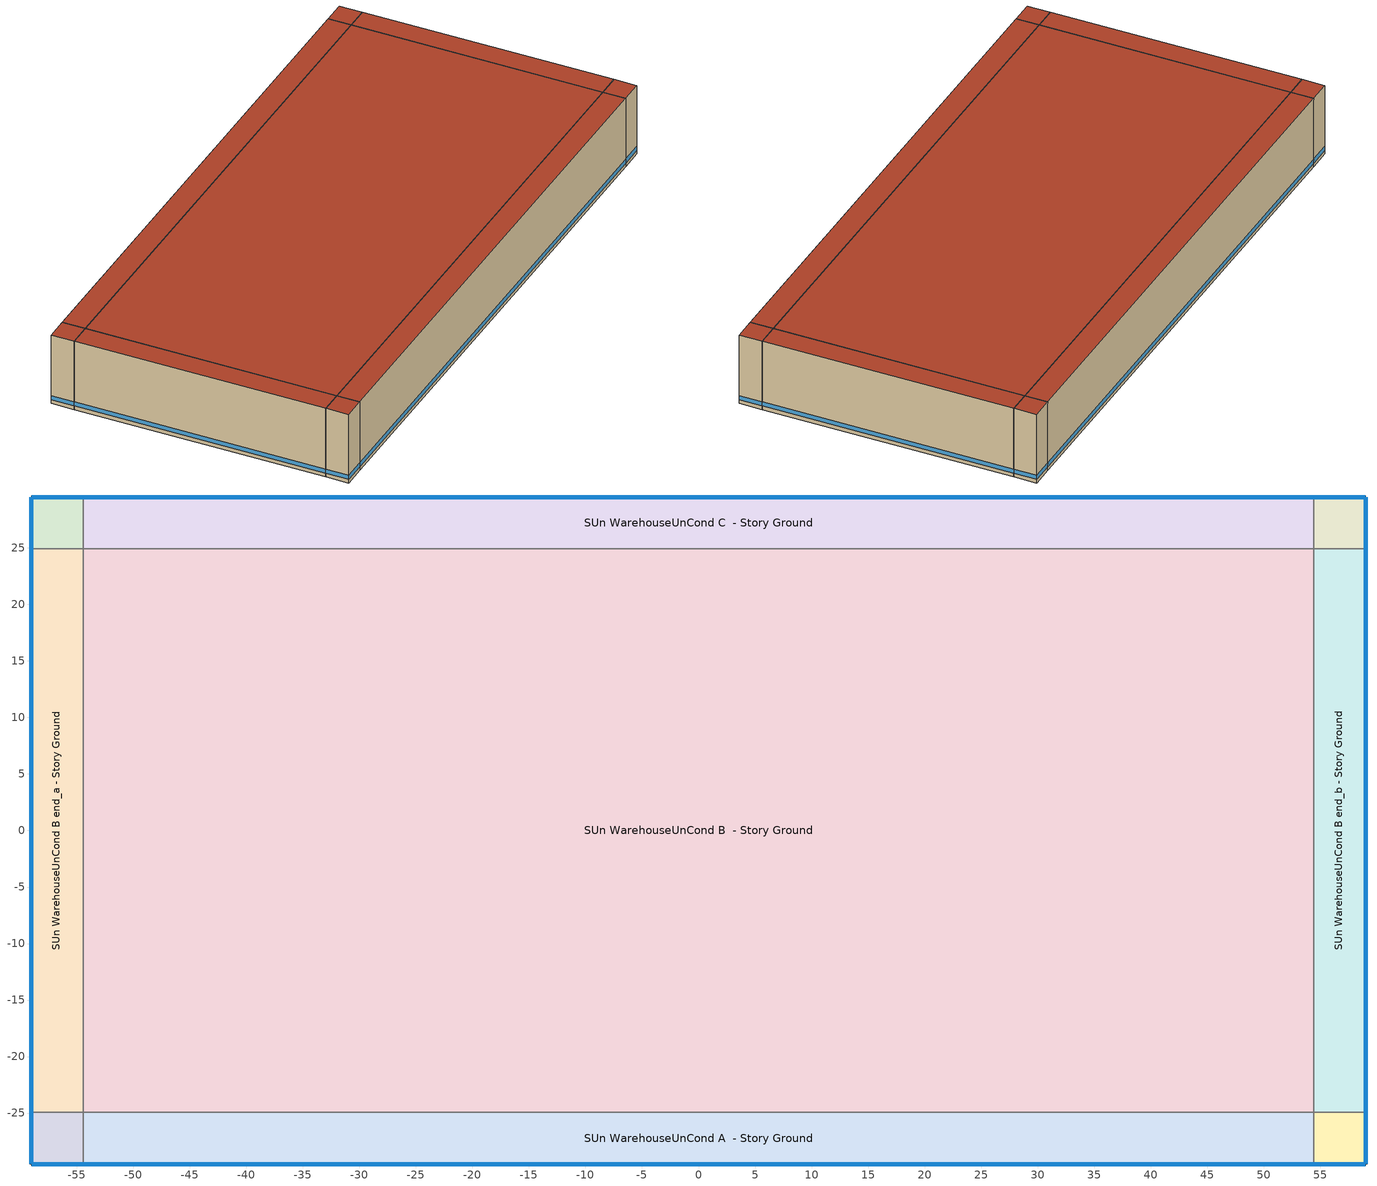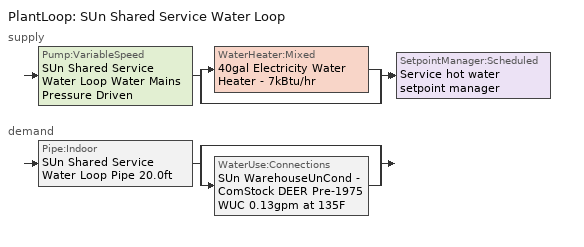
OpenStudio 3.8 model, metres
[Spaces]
SUn WarehouseUnCond A end_a - Story Ground
 floor ground (Foundation F 126 Perim 914 Area 209): -59.02,-29.51 -59.02,-24.94 -54.45,-24.94 -54.45,-29.51 z0
 wall outside: -59.02,-24.94 -59.02,-29.51 -54.45,-29.51 z0:14.63
 wall to SUn WarehouseUnCond B end_a - Story Ground: -54.45,-24.94 -59.02,-24.94 z0:14.63
 wall to SUn WarehouseUnCond A  - Story Ground: -54.45,-29.51 -54.45,-24.94 z0:14.63
 window (Window U-0.5 SHGC 0.38): -59.02,-24.97 -59.02,-29.49 / -59,-29.51 -54.48,-29.51 z0.76:1.65
 roof outside: -54.45,-29.51 -54.45,-24.94 -59.02,-24.94 -59.02,-29.51 z14.63
SUn WarehouseUnCond B end_a - Story Ground
 floor ground (Foundation F 126 Perim 4988 Area 22805): -59.02,-24.94 -59.02,24.94 -54.45,24.94 -54.45,-24.94 z0
 wall outside: -59.02,24.94 -59.02,-24.94 z0:14.63
 wall to SUn WarehouseUnCond C end_a - Story Ground: -54.45,24.94 -59.02,24.94 z0:14.63
 wall to SUn WarehouseUnCond B  - Story Ground: -54.45,-24.94 -54.45,24.94 z0:14.63
 window (Window U-0.5 SHGC 0.38): -59.02,24.91 -59.02,-24.91 z0.76:1.64
 roof outside: -54.45,-24.94 -54.45,24.94 -59.02,24.94 -59.02,-24.94 z14.63
SUn WarehouseUnCond C end_a - Story Ground
 floor ground (Foundation F 126 Perim 914 Area 209): -59.02,24.94 -59.02,29.51 -54.45,29.51 -54.45,24.94 z0
 wall outside: -54.45,29.51 -59.02,29.51 -59.02,24.94 z0:14.63
 wall to SUn WarehouseUnCond C  - Story Ground: -54.45,24.94 -54.45,29.51 z0:14.63
 window (Window U-0.5 SHGC 0.38): -59.02,29.49 -59.02,24.97 / -54.48,29.51 -59,29.51 z0.76:1.65
 roof outside: -54.45,24.94 -54.45,29.51 -59.02,29.51 -59.02,24.94 z14.63
SUn WarehouseUnCond A  - Story Ground
 floor ground (Foundation F 126 Perim 1089 Area 49791): -54.45,-29.51 -54.45,-24.94 54.45,-24.94 54.45,-29.51 z0
 wall outside: -54.45,-29.51 54.45,-29.51 z0:14.63
 wall to SUn WarehouseUnCond B  - Story Ground: 54.45,-24.94 -54.45,-24.94 z0:14.63
 wall to SUn WarehouseUnCond A end_b - Story Ground: 54.45,-29.51 54.45,-24.94 z0:14.63
 window (Window U-0.5 SHGC 0.38): -54.43,-29.51 54.43,-29.51 z0.76:1.64
 roof outside: 54.45,-29.51 54.45,-24.94 -54.45,-24.94 -54.45,-29.51 z14.63
SUn WarehouseUnCond B  - Story Ground
 floor ground (Foundation F 126 Perim 0 Area 543219): -54.45,-24.94 -54.45,24.94 54.45,24.94 54.45,-24.94 z0
 wall to SUn WarehouseUnCond C  - Story Ground: 54.45,24.94 -54.45,24.94 z0:14.63
 wall to SUn WarehouseUnCond B end_b - Story Ground: 54.45,-24.94 54.45,24.94 z0:14.63
 roof outside: 54.45,-24.94 54.45,24.94 -54.45,24.94 -54.45,-24.94 z14.63
SUn WarehouseUnCond C  - Story Ground
 floor ground (Foundation F 126 Perim 1089 Area 49791): -54.45,24.94 -54.45,29.51 54.45,29.51 54.45,24.94 z0
 wall outside: 54.45,29.51 -54.45,29.51 z0:14.63
 wall to SUn WarehouseUnCond C end_b - Story Ground: 54.45,24.94 54.45,29.51 z0:14.63
 window (Window U-0.5 SHGC 0.38): 54.43,29.51 -54.43,29.51 z0.76:1.64
 roof outside: 54.45,24.94 54.45,29.51 -54.45,29.51 -54.45,24.94 z14.63
SUn WarehouseUnCond A end_b - Story Ground
 floor ground (Foundation F 126 Perim 914 Area 209): 54.45,-29.51 54.45,-24.94 59.02,-24.94 59.02,-29.51 z0
 wall outside: 54.45,-29.51 59.02,-29.51 59.02,-24.94 z0:14.63
 wall to SUn WarehouseUnCond B end_b - Story Ground: 59.02,-24.94 54.45,-24.94 z0:14.63
 window (Window U-0.5 SHGC 0.38): 54.48,-29.51 59,-29.51 / 59.02,-29.49 59.02,-24.97 z0.76:1.65
 roof outside: 59.02,-29.51 59.02,-24.94 54.45,-24.94 54.45,-29.51 z14.63
SUn WarehouseUnCond B end_b - Story Ground
 floor ground (Foundation F 126 Perim 4988 Area 22805): 54.45,-24.94 54.45,24.94 59.02,24.94 59.02,-24.94 z0
 wall outside: 59.02,-24.94 59.02,24.94 z0:14.63
 wall to SUn WarehouseUnCond C end_b - Story Ground: 59.02,24.94 54.45,24.94 z0:14.63
 window (Window U-0.5 SHGC 0.38): 59.02,-24.91 59.02,24.91 z0.76:1.64
 roof outside: 59.02,-24.94 59.02,24.94 54.45,24.94 54.45,-24.94 z14.63
SUn WarehouseUnCond C end_b - Story Ground
 floor ground (Foundation F 126 Perim 914 Area 209): 54.45,24.94 54.45,29.51 59.02,29.51 59.02,24.94 z0
 wall outside: 59.02,24.94 59.02,29.51 54.45,29.51 z0:14.63
 window (Window U-0.5 SHGC 0.38): 59,29.51 54.48,29.51 / 59.02,24.97 59.02,29.49 z0.76:1.65
 roof outside: 59.02,24.94 59.02,29.51 54.45,29.51 54.45,24.94 z14.63
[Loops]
PlantLoop 'SUn Shared Service Water Loop'
 supply: Pump:VariableSpeed 'SUn Shared Service Water Loop Water Mains Pressure Driven' > split
  | WaterHeater:Mixed '40gal Electricity Water Heater - 7kBtu/hr'
  | bypass
  join > SetpointManager:Scheduled 'Service hot water setpoint manager'
 demand: Pipe:Indoor 'SUn Shared Service Water Loop Pipe 20.0ft' > split
  | bypass
  | WaterUse:Connections 'SUn WarehouseUnCond - ComStock DEER Pre-1975 WUC 0.13gpm at 135F'
[Site]
Sacramento Intl_CA_USA: Latitude {deg}=38.7; Longitude {deg}=-121.59; Time Zone {hr}=-8; Elevation {m}=10; Terrain=City
[Site:WaterMainsTemperature]
Calculation Method=Correlation; Annual Average Outdoor Air Temperature {C}=16.045; Maximum Difference In Monthly Average Outdoor Air Temperatures {deltaC}=16.35
[SizingPeriod:DesignDay] Barometric Pressure {Pa}=101205; Rain Indicator=No; Snow Indicator=No; Day of Month=21; Daylight Saving Time Indicator=No; Humidity Condition Type=Wetbulb; Dry-Bulb Temperature Range Modifier Type=DefaultMultipliers
Name | Maximum Dry-Bulb Temperature {C} | Daily Dry-Bulb Temperature Range {deltaC} | Wind Speed {m/s} | Wind Direction {deg} | Month | Day Type | Wetbulb or DewPoint at Maximum Dry-Bulb {C} | Solar Model Indicator | ASHRAE Clear Sky Optical Depth for Beam Irradiance | ASHRAE Clear Sky Optical Depth for Diffuse Irradiance | Sky Clearness
Sacramento Intl Ann Clg .4% Condns DB=>MWB 1 | 38 | 18.1 | 2.9 | 180 | 7 | SummerDesignDay | 21.4 | ASHRAETau | 0.329 | 2.453
Sacramento Intl Ann Clg .4% Condns WB=>MDB 1 | 35.9 | 18.1 | 2.9 | 180 | 7 | SummerDesignDay | 22.9 | ASHRAETau | 0.329 | 2.453
Sacramento Intl Ann Htg 99.6% Condns DB 1 | -0.9 | 0 | 1.5 | 320 | 12 | WinterDesignDay | -0.9 | ASHRAEClearSky |  |  | 0
Sacramento Intl August .4% Condns DB=>MCWB 1 | 40.6 | 18 | 2.9 | 180 | 8 | SummerDesignDay | 22.1 | ASHRAETau | 0.354 | 2.419
Sacramento Intl October .4% Condns DB=>MCWB 1 | 35.1 | 15.4 | 2.9 | 180 | 10 | SummerDesignDay | 18.9 | ASHRAETau | 0.338 | 2.553
Sacramento Intl September .4% Condns DB=>MCWB 1 | 37.7 | 17.6 | 2.9 | 180 | 9 | SummerDesignDay | 20.2 | ASHRAETau | 0.353 | 2.489
[ClimateZones]
Climate Zone Institution Name 1=CEC; Climate Zone Document Name 1=California Climate Zone Descriptions; Climate Zone Document Year 1=1995; Climate Zone Value 1=12
[Building]
ComStock DEER Pre-1975|SUn: North Axis {deg}=135; Default Construction Set=ComStock DEER Pre-1975 - SUn - CEC T24-CEC12; Default Schedule Set=Building Default Schedule Set; Standards Building Type=SUn
[Site:GroundTemperature:FCfactorMethod]
January Ground Temperature {C}=17.1; February Ground Temperature {C}=10.7; March Ground Temperature {C}=8.1; April Ground Temperature {C}=8.3; May Ground Temperature {C}=10.2; June Ground Temperature {C}=13; July Ground Temperature {C}=13.3; August Ground Temperature {C}=18.5; September Ground Temperature {C}=22; October Ground Temperature {C}=23.8; November Ground Temperature {C}=23; December Ground Temperature {C}=22.3
[Construction:FfactorGroundFloor] F-Factor {W/m-K}=1.26344
Name | Area {m2} | PerimeterExposed {m}
Foundation F 126 Perim 914 Area 209 | 20.9032 | 9.144
Foundation F 126 Perim 1089 Area 49791 | 497.912 | 108.905
Foundation F 126 Perim 0 Area 543219 | 5432.19 | 0
Foundation F 126 Perim 4988 Area 22805 | 228.053 | 49.8803
[DefaultConstructionSet]
ComStock DEER Pre-1975 - SUn - CEC T24-CEC12: Default Exterior Surface Constructions=Default Surface Constructions 1; Default Interior Surface Constructions=Default Surface Constructions 2; Default Ground Contact Surface Constructions=Default Surface Constructions 3; Default Exterior SubSurface Constructions=Default Sub Surface Constructions 1; Default Interior SubSurface Constructions=Default Sub Surface Constructions 2; Interior Partition Construction=Typical Interior Partition
[DefaultSurfaceConstructions]
Name | Floor Construction | Wall Construction | Roof Ceiling Construction
Default Surface Constructions 1 | DEER Uncarpeted 6in Slab Floor | DEER Insulated Steel Framed Exterior Wall R-5.67 | DEER Wood Framed Roof R-14.18
Default Surface Constructions 2 | DEER Uncarpeted 6in Slab Floor | Typical Interior Wall | DEER Uncarpeted 6in Slab Floor
Default Surface Constructions 3 | DEER Carpeted 6in Slab Floor | Typical Uninsulated Basement Mass Wall
[Construction]
DEER Uncarpeted 6in Slab Floor: Typical Insulation R-1.73, 6 in. Normalweight Concrete Floor
DEER Wood Framed Roof R-14.18: Roof Membrane, Typical Insulation R-13.68, Metal Roof Surface
Typical Interior Wall: G01 13mm gypsum board, G01 13mm gypsum board
DEER Carpeted 6in Slab Floor: 6 in. Normalweight Concrete Floor, Typical Carpet Pad
Typical Uninsulated Basement Mass Wall: 8 in. Concrete Block Basement Wall
DEER Metal Framed Window U-1.23 SHGC 0.82: Simple Glazing U-1.23 SHGC 0.82
DEER Metal Framed Window U-1.23 SHGC 0.82 1: Simple Glazing U-1.23 SHGC 0.82 1
Typical Uninsulated Swinging Door: Typical Insulation R-4.17
U 0.98 SHGC 0.68 Sgl Ref-B-H Clr 6mm: REF B CLEAR HI 6MM
Typical Insulated Metal Door: F08 Metal surface, Typical Insulation R-4.17
DEER Skylight U-0.85 SHGC 0.44: Simple Glazing U-1.23 SHGC 0.44
Typical Interior Window: Clear 3mm
Typical Interior Door; Typical Interior Partition: G05 25mm wood
DEER Insulated Steel Framed Exterior Wall R-5.67: 25mm Stucco, 5/8 in. Gypsum Board, Typical Insulation R-4.17, 5/8 in. Gypsum Board
Uninsulated copper pipe 0.75in type L: Copper pipe 0.75in type L
Window U-0.5 SHGC 0.38: Simple Glazing Double - LowE - Clear - Thermally Broken Aluminum
[Material:NoMass] Roughness=Smooth; Thermal Absorptance=0.9; Solar Absorptance=0.7
Name | Thermal Resistance {m2-K/W} | Visible Absorptance
Typical Insulation R-1.73 | 0.305336 | 0.7
Typical Insulation R-13.68 | 2.40869 | 0.7
Typical Insulation R-4.17 | 0.734957 | 0.7
Typical Carpet Pad | 0.21648 | 0.8
[Material] Thermal Absorptance=0.9
Name | Roughness | Thickness {m} | Conductivity {W/m-K} | Density {kg/m3} | Specific Heat {J/kg-K} | Solar Absorptance | Visible Absorptance
6 in. Normalweight Concrete Floor | MediumRough | 0.1524 | 2.31 | 2322 | 832 | 0.7 | 0.7
Roof Membrane | VeryRough | 0.0095 | 0.16 | 1121.29 | 1460 | 0.7 | 0.7
Metal Roof Surface; F08 Metal surface | Smooth | 0.0008 | 45.28 | 7824 | 500 | 0.7 | 0.7
G01 13mm gypsum board | Smooth | 0.0127 | 0.160031 | 800.001 | 1090.73 | 0.7 | 0.5
8 in. Concrete Block Basement Wall | MediumRough | 0.2032 | 1.326 | 1842 | 912 | 0.7 | 0.7
G05 25mm wood | MediumSmooth | 0.0254 | 0.15 | 608 | 1630 | 0.5 | 0.5
25mm Stucco | Smooth | 0.0254 | 0.72 | 1856 | 840 | 0.7 | 0.7
5/8 in. Gypsum Board | MediumSmooth | 0.0159 | 0.16 | 800 | 1090 | 0.7 | 0.7
Copper pipe 0.75in type L | Smooth | 0.001143 | 386 | 8906.27 | 385.1856 | 0.7 | 0.7
[DefaultSubSurfaceConstructions]
Name | Fixed Window Construction | Operable Window Construction | Door Construction | Glass Door Construction | Overhead Door Construction | Skylight Construction | Tubular Daylight Dome Construction | Tubular Daylight Diffuser Construction
Default Sub Surface Constructions 1 | DEER Metal Framed Window U-1.23 SHGC 0.82 | DEER Metal Framed Window U-1.23 SHGC 0.82 1 | Typical Uninsulated Swinging Door | U 0.98 SHGC 0.68 Sgl Ref-B-H Clr 6mm | Typical Insulated Metal Door | DEER Skylight U-0.85 SHGC 0.44 | Typical Interior Window | Typical Interior Window
Default Sub Surface Constructions 2 | Typical Interior Window | Typical Interior Window | Typical Interior Door
[WindowMaterial:SimpleGlazingSystem]
Name | U-Factor {W/m2-K} | Solar Heat Gain Coefficient | Visible Transmittance
Simple Glazing U-1.23 SHGC 0.82; Simple Glazing U-1.23 SHGC 0.82 1 | 7 | 0.82 | 0.25
Simple Glazing U-1.23 SHGC 0.44 | 7 | 0.44 | 0.25
Simple Glazing Double - LowE - Clear - Thermally Broken Aluminum | 2.83345 | 0.378 | 0.591
[WindowMaterial:Glazing] Optical Data Type=SpectralAverage; Infrared Transmittance at Normal Incidence=0; Front Side Infrared Hemispherical Emissivity=0.84; Conductivity {W/m-K}=0.9; Dirt Correction Factor for Solar and Visible Transmittance=1; Solar Diffusing=No
Name | Thickness {m} | Solar Transmittance at Normal Incidence | Front Side Solar Reflectance at Normal Incidence | Back Side Solar Reflectance at Normal Incidence | Visible Transmittance at Normal Incidence | Front Side Visible Reflectance at Normal Incidence | Back Side Visible Reflectance at Normal Incidence | Back Side Infrared Hemispherical Emissivity
REF B CLEAR HI 6MM | 0.006 | 0.24 | 0.16 | 0.32 | 0.3 | 0.16 | 0.29 | 0.6
Clear 3mm | 0.003 | 0.837 | 0.075 | 0.075 | 0.898 | 0.081 | 0.081 | 0.84
[SpaceType]
SUn WarehouseUnCond - ComStock DEER Pre-1975: Default Schedule Set=SUn WarehouseUnCond Schedule Set; Design Specification Outdoor Air Object=SUn WarehouseUnCond Ventilation; Standards Building Type=SUn; Standards Space Type=WarehouseUnCond
[BuildingStory]
Story Ground: Nominal Z Coordinate {m}=0; Nominal Floor to Floor Height {m}=14.6304
[Space] Space Type=SUn WarehouseUnCond - ComStock DEER Pre-1975; Building Story=Story Ground
Name | Thermal Zone
SUn WarehouseUnCond A end_a - Story Ground | Zone SUn WarehouseUnCond A end_a - Story Ground
SUn WarehouseUnCond B end_a - Story Ground | Zone SUn WarehouseUnCond B end_a - Story Ground
SUn WarehouseUnCond C end_a - Story Ground | Zone SUn WarehouseUnCond C end_a - Story Ground
SUn WarehouseUnCond A  - Story Ground | Zone SUn WarehouseUnCond A  - Story Ground
SUn WarehouseUnCond B  - Story Ground | Zone SUn WarehouseUnCond B  - Story Ground
SUn WarehouseUnCond C  - Story Ground | Zone SUn WarehouseUnCond C  - Story Ground
SUn WarehouseUnCond A end_b - Story Ground | Zone SUn WarehouseUnCond A end_b - Story Ground
SUn WarehouseUnCond B end_b - Story Ground | Zone SUn WarehouseUnCond B end_b - Story Ground
SUn WarehouseUnCond C end_b - Story Ground | Zone SUn WarehouseUnCond C end_b - Story Ground
[ThermalZone] Multiplier=1; Use Ideal Air Loads=No
Name | Thermostat
Zone SUn WarehouseUnCond A end_a - Story Ground | SUn WarehouseUnCond - ComStock DEER Pre-1975 Thermostat 1
Zone SUn WarehouseUnCond B end_a - Story Ground | SUn WarehouseUnCond - ComStock DEER Pre-1975 Thermostat 4
Zone SUn WarehouseUnCond C end_a - Story Ground | SUn WarehouseUnCond - ComStock DEER Pre-1975 Thermostat 7
Zone SUn WarehouseUnCond A  - Story Ground | SUn WarehouseUnCond - ComStock DEER Pre-1975 Thermostat
Zone SUn WarehouseUnCond B  - Story Ground | SUn WarehouseUnCond - ComStock DEER Pre-1975 Thermostat 3
Zone SUn WarehouseUnCond C  - Story Ground | SUn WarehouseUnCond - ComStock DEER Pre-1975 Thermostat 6
Zone SUn WarehouseUnCond A end_b - Story Ground | SUn WarehouseUnCond - ComStock DEER Pre-1975 Thermostat 2
Zone SUn WarehouseUnCond B end_b - Story Ground | SUn WarehouseUnCond - ComStock DEER Pre-1975 Thermostat 5
Zone SUn WarehouseUnCond C end_b - Story Ground | SUn WarehouseUnCond - ComStock DEER Pre-1975 Thermostat 8
[Sizing:Zone] Zone Cooling Design Supply Air Temperature Input Method=SupplyAirTemperature; Zone Cooling Design Supply Air Temperature {C}=14; Zone Cooling Design Supply Air Temperature Difference {deltaC}=11.11; Zone Heating Design Supply Air Temperature Input Method=SupplyAirTemperature; Zone Heating Design Supply Air Temperature {C}=50; Zone Heating Design Supply Air Temperature Difference {deltaC}=11.11; Zone Cooling Design Supply Air Humidity Ratio {kg-H2O/kg-air}=0.0085; Zone Heating Design Supply Air Humidity Ratio {kg-H2O/kg-air}=0.008; Cooling Design Air Flow Method=DesignDay; Heating Design Air Flow Method=DesignDay; Account for Dedicated Outdoor Air System=No; Dedicated Outdoor Air System Control Strategy=NeutralSupplyAir; Dedicated Outdoor Air Low Setpoint Temperature for Design {C}=autosize; Dedicated Outdoor Air High Setpoint Temperature for Design {C}=autosize; Zone Load Sizing Method=Sensible Load Only No Latent Load; Zone Latent Cooling Design Supply Air Humidity Ratio Input Method=HumidityRatioDifference; Zone Cooling Design Supply Air Humidity Ratio Difference {kgWater/kgDryAir}=0.005; Zone Latent Heating Design Supply Air Humidity Ratio Input Method=HumidityRatioDifference; Zone Humidification Design Supply Air Humidity Ratio Difference {kgWater/kgDryAir}=0.005
Zone SUn WarehouseUnCond A end_a - Story Ground; Zone SUn WarehouseUnCond B end_a - Story Ground; Zone SUn WarehouseUnCond C end_a - Story Ground; Zone SUn WarehouseUnCond A  - Story Ground; Zone SUn WarehouseUnCond B  - Story Ground; Zone SUn WarehouseUnCond C  - Story Ground; Zone SUn WarehouseUnCond A end_b - Story Ground; Zone SUn WarehouseUnCond B end_b - Story Ground; Zone SUn WarehouseUnCond C end_b - Story Ground
[Zone equipment]
Zone SUn WarehouseUnCond A end_a - Story Ground: Zone SUn WarehouseUnCond A end_a - Story Ground Unit Heater
Zone SUn WarehouseUnCond B end_a - Story Ground: Zone SUn WarehouseUnCond B end_a - Story Ground Unit Heater
Zone SUn WarehouseUnCond C end_a - Story Ground: Zone SUn WarehouseUnCond C end_a - Story Ground Unit Heater
Zone SUn WarehouseUnCond A  - Story Ground: Zone SUn WarehouseUnCond A  - Story Ground Unit Heater
Zone SUn WarehouseUnCond B  - Story Ground: Zone SUn WarehouseUnCond B  - Story Ground Unit Heater
Zone SUn WarehouseUnCond C  - Story Ground: Zone SUn WarehouseUnCond C  - Story Ground Unit Heater
Zone SUn WarehouseUnCond A end_b - Story Ground: Zone SUn WarehouseUnCond A end_b - Story Ground Unit Heater
Zone SUn WarehouseUnCond B end_b - Story Ground: Zone SUn WarehouseUnCond B end_b - Story Ground Unit Heater
Zone SUn WarehouseUnCond C end_b - Story Ground: Zone SUn WarehouseUnCond C end_b - Story Ground Unit Heater
[People:Definition]
SUn WarehouseUnCond People Definition: Number of People Calculation Method=People/Area; People per Space Floor Area {person/m2}=0.0236806; Fraction Radiant=0.3
[People]
SUn WarehouseUnCond People: People Definition=SUn WarehouseUnCond People Definition; Space or SpaceType=SUn WarehouseUnCond - ComStock DEER Pre-1975; Work Efficiency Schedule=Work Efficiency Schedule; Clothing Insulation Schedule=Clothing Schedule; Air Velocity Schedule=Air Velocity Schedule; Multiplier=1
[Lights:Definition]
SUn WarehouseUnCond - ComStock DEER Pre-1975 General Lights Definition: Design Level Calculation Method=Watts/Area; Watts per Space Floor Area {W/m2}=2.47757; Fraction Radiant=0.465; Fraction Visible=0.2; Return Air Fraction=0
[ElectricEquipment:Definition]
SUn WarehouseUnCond Elec Equip Definition: Design Level Calculation Method=Watts/Area; Watts per Space Floor Area {W/m2}=2.15278; Fraction Latent=0; Fraction Radiant=0.5; Fraction Lost=0
[ElectricEquipment]
SUn WarehouseUnCond Elec Equip: Electric Equipment Definition=SUn WarehouseUnCond Elec Equip Definition; Space or SpaceType=SUn WarehouseUnCond - ComStock DEER Pre-1975
[DesignSpecification:OutdoorAir]
SUn WarehouseUnCond Ventilation: Outdoor Air Method=Maximum; Outdoor Air Flow per Person {m3/s-person}=0.00707921; Outdoor Air Flow per Floor Area {m3/s-m2}=0.000762
[DefaultScheduleSet]
Name | Number of People Schedule | People Activity Level Schedule | Lighting Schedule | Electric Equipment Schedule | Infiltration Schedule | Hours of Operation Schedule
SUn WarehouseUnCond Schedule Set | D_SUn_All_Occup_Yr | DEER Activity 220W/person | D17_SUn_WHU_LF_Yr | D_SUn_All_Misc_Yr | D_SUn_All_C_Inf_Yr
Building Default Schedule Set |  |  |  |  |  | Building Hours of Operation NonResidential
[Exterior:Lights:Definition]
Name | Design Level {W}
Parking Areas and Drives Def (W/ft^2) | 0.0182456
Building Facades Def (W/ft^2) | 0.15
Main Entries Def (W/ft) | 30
Other Doors Def (W/ft) | 20
[Exterior:Lights] Schedule=Always On Discrete; Control Option=AstronomicalClock
Name | Exterior Lights Definition | Multiplier
Parking Areas and Drives | Parking Areas and Drives Def (W/ft^2) | 30375
Building Facades | Building Facades Def (W/ft^2) | 55771
Main Entries | Main Entries Def (W/ft) | 12
Other Doors | Other Doors Def (W/ft) | 6
[WaterUse:Connections]
SUn WarehouseUnCond - ComStock DEER Pre-1975 WUC 0.13gpm at 135F: Drain Water Heat Exchanger Type=None; Drain Water Heat Exchanger Destination=Plant; Water Use Equipment Name 1=SUn WarehouseUnCond - ComStock DEER Pre-1975 Service Water Use 0.13gpm at 135F
[WaterUse:Equipment:Definition]
SUn WarehouseUnCond - ComStock DEER Pre-1975 Service Water Use Def 0.13gpm: Peak Flow Rate {m3/s}=8.20504e-06; Target Temperature Schedule=Mixed Water At Faucet Temp - 135F; Sensible Fraction Schedule=Fraction Sensible - 0.2; Latent Fraction Schedule=Fraction Latent - 0.05
[WaterUse:Equipment]
SUn WarehouseUnCond - ComStock DEER Pre-1975 Service Water Use 0.13gpm at 135F: Water Use Equipment Definition=SUn WarehouseUnCond - ComStock DEER Pre-1975 Service Water Use Def 0.13gpm; Flow Rate Fraction Schedule=D_SUn_All_DHW_DHW_Yr
[PlantLoop]
SUn Shared Service Water Loop: Glycol Concentration=0; Maximum Loop Temperature {C}=60; Minimum Loop Temperature {C}=10; Maximum Loop Flow Rate {m3/s}=8.20504e-06; Plant Loop Volume {m3}=0.000984604; Load Distribution Scheme=Optimal
[Sizing:Plant]
SUn Shared Service Water Loop: Loop Type=Heating; Design Loop Exit Temperature {C}=60; Loop Design Temperature Difference {deltaC}=5; Sizing Option=NonCoincident; Zone Timesteps in Averaging Window=1; Coincident Sizing Factor Mode=None
[SetpointManager:Scheduled]
Service hot water setpoint manager: Control Variable=Temperature; Schedule=Service Water Loop Temp - 140F; Setpoint Node or NodeList=SUn Shared Service Water Loop Supply Outlet Node
[Pump:VariableSpeed]
SUn Shared Service Water Loop Water Mains Pressure Driven: Rated Flow Rate {m3/s}=8.20504e-06; Rated Pump Head {Pa}=0.001; Rated Power Consumption {W}=1.2523e-08; Motor Efficiency=0.84; Coefficient 1 of the Part Load Performance Curve=0; Coefficient 2 of the Part Load Performance Curve=3.2485; Coefficient 3 of the Part Load Performance Curve=-4.7443; Coefficient 4 of the Part Load Performance Curve=2.5294; Pump Control Type=Intermittent; Skin Loss Radiative Fraction=0.5; Design Power Sizing Method=PowerPerFlowPerPressure; Design Electric Power per Unit Flow Rate {W/(m3/s)}=348701.1; Design Shaft Power per Unit Flow Rate per Unit Head {W-s/m3-Pa}=1.28205; Design Minimum Flow Rate Fraction=0
[WaterHeater:Mixed]
40gal Electricity Water Heater - 7kBtu/hr: Tank Volume {m3}=0.151416; Setpoint Temperature Schedule=Service Water Loop Temp - 140F; Deadband Temperature Difference {deltaC}=2; Maximum Temperature Limit {C}=60; Heater Control Type=Cycle; Heater Maximum Capacity {W}=1920.98; Heater Fuel Type=Electricity; Heater Thermal Efficiency=1; Off Cycle Parasitic Fuel Consumption Rate {W}=0; Off Cycle Parasitic Fuel Type=Electricity; Off Cycle Parasitic Heat Fraction to Tank=0.8; On Cycle Parasitic Fuel Consumption Rate {W}=0; On Cycle Parasitic Fuel Type=Electricity; Ambient Temperature Indicator=Schedule; Ambient Temperature Schedule=Water Heater Ambient Temp Schedule - 70.0f; Off Cycle Loss Coefficient to Ambient Temperature {W/K}=1.053; On Cycle Loss Coefficient to Ambient Temperature {W/K}=1.053; Use Side Effectiveness=1; Source Side Effectiveness=1; Use Side Design Flow Rate {m3/s}=autosize; Source Side Design Flow Rate {m3/s}=autosize; Indirect Water Heating Recovery Time {hr}=1.5; Source Side Flow Control Mode=IndirectHeatPrimarySetpoint
[WaterHeater:Sizing]
40gal Electricity Water Heater - 7kBtu/hr: Design Mode=PeakDraw; Time Storage Can Meet Peak Draw {hr}=0.538503; Time for Tank Recovery {hr}=0; Nominal Tank Volume for Autosizing Plant Connections {m3}=1
[Pipe:Indoor]
SUn Shared Service Water Loop Pipe 20.0ft: Construction=Uninsulated copper pipe 0.75in type L; Environment Type=Schedule; Ambient Temperature Schedule=SUn Shared Service Water Loop Piping Air Temp - 70F; Ambient Air Velocity Schedule=SUn Shared Service Water Loop Piping Air Velocity - 0.67mph; Pipe Inside Diameter {m}=0.019939; Pipe Length {m}=6.096
[ThermostatSetpoint:DualSetpoint] Heating Setpoint Temperature Schedule=D_SUn_All_HTemp_Yr; Cooling Setpoint Temperature Schedule=D_SUn_All_CTemp_Yr
SUn WarehouseUnCond - ComStock DEER Pre-1975 Thermostat; SUn WarehouseUnCond - ComStock DEER Pre-1975 Thermostat 1; SUn WarehouseUnCond - ComStock DEER Pre-1975 Thermostat 2; SUn WarehouseUnCond - ComStock DEER Pre-1975 Thermostat 3; SUn WarehouseUnCond - ComStock DEER Pre-1975 Thermostat 4; SUn WarehouseUnCond - ComStock DEER Pre-1975 Thermostat 5; SUn WarehouseUnCond - ComStock DEER Pre-1975 Thermostat 6; SUn WarehouseUnCond - ComStock DEER Pre-1975 Thermostat 7; SUn WarehouseUnCond - ComStock DEER Pre-1975 Thermostat 8
[Fan:ConstantVolume] Availability Schedule=Always On Discrete; Fan Total Efficiency=0.546; Pressure Rise {Pa}=49.8178; Motor Efficiency=0.84; Motor In Airstream Fraction=1
Name | Maximum Flow Rate {m3/s}
Zone SUn WarehouseUnCond A  - Story Ground UnitHeater Fan | 0.848302
Zone SUn WarehouseUnCond A end_a - Story Ground UnitHeater Fan | 0.0687622
Zone SUn WarehouseUnCond A end_b - Story Ground UnitHeater Fan | 0.0687044
Zone SUn WarehouseUnCond B  - Story Ground UnitHeater Fan | 4.13933
Zone SUn WarehouseUnCond B end_a - Story Ground UnitHeater Fan | 0.393288
Zone SUn WarehouseUnCond B end_b - Story Ground UnitHeater Fan | 0.392787
Zone SUn WarehouseUnCond C  - Story Ground UnitHeater Fan | 0.84721
Zone SUn WarehouseUnCond C end_a - Story Ground UnitHeater Fan | 0.0687043
Zone SUn WarehouseUnCond C end_b - Story Ground UnitHeater Fan | 0.0686465
[Coil:Heating:Gas] Availability Schedule=Always On Discrete; Gas Burner Efficiency=0.8; On Cycle Parasitic Electric Load {W}=0; Off Cycle Parasitic Gas Load {W}=0
Name | Nominal Capacity {W}
Zone SUn WarehouseUnCond A  - Story Ground UnitHeater Gas Htg Coil | 35263.7
Zone SUn WarehouseUnCond A end_a - Story Ground UnitHeater Gas Htg Coil | 2858.49
Zone SUn WarehouseUnCond A end_b - Story Ground UnitHeater Gas Htg Coil | 2856.09
Zone SUn WarehouseUnCond B  - Story Ground UnitHeater Gas Htg Coil | 172065
Zone SUn WarehouseUnCond B end_a - Story Ground UnitHeater Gas Htg Coil | 16348.9
Zone SUn WarehouseUnCond B end_b - Story Ground UnitHeater Gas Htg Coil | 16328
Zone SUn WarehouseUnCond C  - Story Ground UnitHeater Gas Htg Coil | 35218.3
Zone SUn WarehouseUnCond C end_a - Story Ground UnitHeater Gas Htg Coil | 2856.08
Zone SUn WarehouseUnCond C end_b - Story Ground UnitHeater Gas Htg Coil | 2853.68
[ZoneHVAC:UnitHeater] Availability Schedule=Always On Discrete; Fan Control Type=OnOff; Maximum Hot Water Flow Rate {m3/s}=autosize; Minimum Hot Water Flow Rate {m3/s}=0; Heating Convergence Tolerance=0.001
Name | Supply Air Fan | Maximum Supply Air Flow Rate {m3/s} | Heating Coil
Zone SUn WarehouseUnCond A  - Story Ground Unit Heater | Zone SUn WarehouseUnCond A  - Story Ground UnitHeater Fan | 0.848302 | Zone SUn WarehouseUnCond A  - Story Ground UnitHeater Gas Htg Coil
Zone SUn WarehouseUnCond A end_a - Story Ground Unit Heater | Zone SUn WarehouseUnCond A end_a - Story Ground UnitHeater Fan | 0.0687622 | Zone SUn WarehouseUnCond A end_a - Story Ground UnitHeater Gas Htg Coil
Zone SUn WarehouseUnCond A end_b - Story Ground Unit Heater | Zone SUn WarehouseUnCond A end_b - Story Ground UnitHeater Fan | 0.0687044 | Zone SUn WarehouseUnCond A end_b - Story Ground UnitHeater Gas Htg Coil
Zone SUn WarehouseUnCond B  - Story Ground Unit Heater | Zone SUn WarehouseUnCond B  - Story Ground UnitHeater Fan | 4.13933 | Zone SUn WarehouseUnCond B  - Story Ground UnitHeater Gas Htg Coil
Zone SUn WarehouseUnCond B end_a - Story Ground Unit Heater | Zone SUn WarehouseUnCond B end_a - Story Ground UnitHeater Fan | 0.393288 | Zone SUn WarehouseUnCond B end_a - Story Ground UnitHeater Gas Htg Coil
Zone SUn WarehouseUnCond B end_b - Story Ground Unit Heater | Zone SUn WarehouseUnCond B end_b - Story Ground UnitHeater Fan | 0.392787 | Zone SUn WarehouseUnCond B end_b - Story Ground UnitHeater Gas Htg Coil
Zone SUn WarehouseUnCond C  - Story Ground Unit Heater | Zone SUn WarehouseUnCond C  - Story Ground UnitHeater Fan | 0.84721 | Zone SUn WarehouseUnCond C  - Story Ground UnitHeater Gas Htg Coil
Zone SUn WarehouseUnCond C end_a - Story Ground Unit Heater | Zone SUn WarehouseUnCond C end_a - Story Ground UnitHeater Fan | 0.0687043 | Zone SUn WarehouseUnCond C end_a - Story Ground UnitHeater Gas Htg Coil
Zone SUn WarehouseUnCond C end_b - Story Ground Unit Heater | Zone SUn WarehouseUnCond C end_b - Story Ground UnitHeater Fan | 0.0686465 | Zone SUn WarehouseUnCond C end_b - Story Ground UnitHeater Gas Htg Coil
[Lights]
SUn WarehouseUnCond - ComStock DEER Pre-1975 General Lighting: Lights Definition=SUn WarehouseUnCond - ComStock DEER Pre-1975 General Lights Definition; Space or SpaceType=SUn WarehouseUnCond - ComStock DEER Pre-1975; Fraction Replaceable=1
[SpaceInfiltration:DesignFlowRate] Design Flow Rate Calculation Method=Flow/ExteriorArea; Flow per Exterior Surface Area {m3/s-m2}=0.000619923; Velocity Term Coefficient=0
Name | Space or SpaceType | Schedule | Constant Term Coefficient | Temperature Term Coefficient | Velocity Squared Term Coefficient
SUn WarehouseUnCond C end_b - Story Ground HVAC On Infiltration | SUn WarehouseUnCond C end_b - Story Ground | Infiltration HVAC On Schedule | 0.0037 | 0.005 | 0.046
SUn WarehouseUnCond C end_b - Story Ground HVAC Off Infiltration | SUn WarehouseUnCond C end_b - Story Ground | Infiltration HVAC Off Schedule | 0 | 0.0097 | 0.0596
SUn WarehouseUnCond A end_b - Story Ground HVAC On Infiltration | SUn WarehouseUnCond A end_b - Story Ground | Infiltration HVAC On Schedule | 0.0037 | 0.005 | 0.046
SUn WarehouseUnCond A end_b - Story Ground HVAC Off Infiltration | SUn WarehouseUnCond A end_b - Story Ground | Infiltration HVAC Off Schedule | 0 | 0.0097 | 0.0596
SUn WarehouseUnCond C  - Story Ground HVAC On Infiltration | SUn WarehouseUnCond C  - Story Ground | Infiltration HVAC On Schedule | 0.0037 | 0.005 | 0.046
SUn WarehouseUnCond C  - Story Ground HVAC Off Infiltration | SUn WarehouseUnCond C  - Story Ground | Infiltration HVAC Off Schedule | 0 | 0.0097 | 0.0596
SUn WarehouseUnCond B  - Story Ground HVAC On Infiltration | SUn WarehouseUnCond B  - Story Ground | Infiltration HVAC On Schedule | 0.0037 | 0.005 | 0.046
SUn WarehouseUnCond B  - Story Ground HVAC Off Infiltration | SUn WarehouseUnCond B  - Story Ground | Infiltration HVAC Off Schedule | 0 | 0.0097 | 0.0596
SUn WarehouseUnCond A  - Story Ground HVAC On Infiltration | SUn WarehouseUnCond A  - Story Ground | Infiltration HVAC On Schedule | 0.0037 | 0.005 | 0.046
SUn WarehouseUnCond A  - Story Ground HVAC Off Infiltration | SUn WarehouseUnCond A  - Story Ground | Infiltration HVAC Off Schedule | 0 | 0.0097 | 0.0596
SUn WarehouseUnCond B end_b - Story Ground HVAC On Infiltration | SUn WarehouseUnCond B end_b - Story Ground | Infiltration HVAC On Schedule | 0.0037 | 0.005 | 0.046
SUn WarehouseUnCond B end_b - Story Ground HVAC Off Infiltration | SUn WarehouseUnCond B end_b - Story Ground | Infiltration HVAC Off Schedule | 0 | 0.0097 | 0.0596
SUn WarehouseUnCond C end_a - Story Ground HVAC On Infiltration | SUn WarehouseUnCond C end_a - Story Ground | Infiltration HVAC On Schedule | 0.0037 | 0.005 | 0.046
SUn WarehouseUnCond C end_a - Story Ground HVAC Off Infiltration | SUn WarehouseUnCond C end_a - Story Ground | Infiltration HVAC Off Schedule | 0 | 0.0097 | 0.0596
SUn WarehouseUnCond B end_a - Story Ground HVAC On Infiltration | SUn WarehouseUnCond B end_a - Story Ground | Infiltration HVAC On Schedule | 0.0037 | 0.005 | 0.046
SUn WarehouseUnCond B end_a - Story Ground HVAC Off Infiltration | SUn WarehouseUnCond B end_a - Story Ground | Infiltration HVAC Off Schedule | 0 | 0.0097 | 0.0596
SUn WarehouseUnCond A end_a - Story Ground HVAC On Infiltration | SUn WarehouseUnCond A end_a - Story Ground | Infiltration HVAC On Schedule | 0.0037 | 0.005 | 0.046
SUn WarehouseUnCond A end_a - Story Ground HVAC Off Infiltration | SUn WarehouseUnCond A end_a - Story Ground | Infiltration HVAC Off Schedule | 0 | 0.0097 | 0.0596
[Schedule:Ruleset]
Name | Default Day Schedule | Summer Design Day Schedule | Winter Design Day Schedule
Clothing Schedule | Clothing Schedule Default Winter Clothes
Air Velocity Schedule | Air Velocity Schedule Default
Work Efficiency Schedule | Work Efficiency Schedule Default
D_SUn_All_Occup_Yr | D_SUn_All_Occup_Yr Default | D_SUn_All_Occup_Yr Summer Design Day | D_SUn_All_Occup_Yr Winter Design Day
DEER Activity 220W/person | DEER Activity 220W/person Default | DEER Activity 220W/person Summer Design Day | DEER Activity 220W/person Winter Design Day
D17_SUn_WHU_LF_Yr | D17_SUn_WHU_LF_Yr Default | D17_SUn_WHU_LF_Yr Summer Design Day | D17_SUn_WHU_LF_Yr Winter Design Day
D_SUn_All_Misc_Yr | D_SUn_All_Misc_Yr Default | D_SUn_All_Misc_Yr Summer Design Day | D_SUn_All_Misc_Yr Winter Design Day
D_SUn_All_C_Inf_Yr | D_SUn_All_C_Inf_Yr Default | D_SUn_All_C_Inf_Yr Summer Design Day | D_SUn_All_C_Inf_Yr Winter Design Day
D_SUn_All_DHW_DHW_Yr | D_SUn_All_DHW_DHW_Yr Default | D_SUn_All_DHW_DHW_Yr Summer Design Day | D_SUn_All_DHW_DHW_Yr Winter Design Day
Fraction Sensible - 0.2 | Fraction Sensible - 0.2 Default
Fraction Latent - 0.05 | Fraction Latent - 0.05 Default
Mixed Water At Faucet Temp - 135F | Mixed Water At Faucet Temp - 135F Default
Service Water Loop Temp - 140F | Service Water Loop Temp - 140F Default
Water Heater Ambient Temp Schedule - 70.0f | Water Heater Ambient Temp Schedule - 70.0f Default
SUn Shared Service Water Loop Piping Air Temp - 70F | SUn Shared Service Water Loop Piping Air Temp - 70F Default
SUn Shared Service Water Loop Piping Air Velocity - 0.67mph | SUn Shared Service Water Loop Piping Air Velocity - 0.67mph Default
D_SUn_All_HTemp_Yr | D_SUn_All_HTemp_Yr Default | Schedule Day 2 | Schedule Day 3
D_SUn_All_CTemp_Yr | D_SUn_All_CTemp_Yr Default | D_SUn_All_CTemp_Yr Summer Design Day | D_SUn_All_CTemp_Yr Winter Design Day
Building Hours of Operation NonResidential | Building Hours of Operation NonResidential Default | Building Hours of Operation NonResidential Summer Design Day | Building Hours of Operation NonResidential Winter Design Day
Infiltration HVAC On Schedule | Building Hours of Operation NonResidential Default 1 | Building Hours of Operation NonResidential Summer Design Day 1 | Building Hours of Operation NonResidential Winter Design Day 1
Infiltration HVAC Off Schedule | Infiltration HVAC Off Schedule Default Day Schedule | Infiltration HVAC Off Schedule Summer Design Day Schedule 1 | Infiltration HVAC Off Schedule Winter Design Day Schedule 1
[Schedule:Day]
Clothing Schedule Default Winter Clothes; D_SUn_All_Occup_Yr Summer Design Day; D17_SUn_WHU_LF_Yr Summer Design Day; D_SUn_All_Misc_Yr Summer Design Day; Building Hours of Operation NonResidential Winter Design Day; Building Hours of Operation NonResidential Summer Design Day; Building Hours of Operation NonResidential Summer Design Day 1; Building Hours of Operation NonResidential Winter Design Day 1: 24, 0, 1
Clothing Schedule Summer Clothes: 24, 0, 0.5
Air Velocity Schedule Default; Fraction Sensible - 0.2 Default: 24, 0, 0.2
Work Efficiency Schedule Default; D_SUn_All_Occup_Yr Winter Design Day; D17_SUn_WHU_LF_Yr Winter Design Day; D_SUn_All_Misc_Yr Winter Design Day; Infiltration HVAC Off Schedule Summer Design Day Schedule 1; Infiltration HVAC Off Schedule Winter Design Day Schedule 1: 24, 0, 0
D_SUn_All_Occup_Yr Default; D_SUn_All_DHW_DHW_Yr Default: Average, 6, 45, 0, 7, 0, 0.1, 7, 15, 0.2, 7, 30, 0.3, 7, 45, 0.4, 8, 0, 0.5, 8, 15, 0.6, 8, 30, 0.7, 8, 45, 0.8, 14, 0, 0.8, 14, 15, 0.7, 14, 30, 0.6, 14, 45, 0.5, 15, 0, 0.4, 15, 15, 0.3, 15, 30, 0.2, 15, 45, 0.1, 16, 0, 0, 24, 0, 0
DEER Activity 220W/person Default: Average, 1, 15, 220, 24, 0, 220
DEER Activity 220W/person Winter Design Day; DEER Activity 220W/person Summer Design Day: 24, 0, 220
D17_SUn_WHU_LF_Yr Default: Average, 9, 15, 0.145, 14, 30, 0.7, 24, 0, 0.145
D17_SUn_WHU_LF_Yr Wknd|Hol Day: Average, 1, 15, 0.145, 24, 0, 0.145
D_SUn_All_Misc_Yr Default; D_SUn_All_Misc_Yr Default|Wkdy Day: Average, 7, 45, 0.4, 8, 0, 0.425, 8, 15, 0.45, 8, 30, 0.475, 8, 45, 0.5, 9, 0, 0.633333, 9, 15, 0.766667, 9, 18, 0.8, 9, 33, 0.886111, 9, 48, 0.897222, 9, 52, 0.9, 10, 7, 0.90625, 10, 22, 0.9125, 10, 37, 0.91875, 10, 52, 0.925, 11, 7, 0.91875, 11, 22, 0.9125, 11, 37, 0.90625, 11, 52, 0.9, 12, 52, 0.9, 13, 7, 0.888889, 13, 22, 0.877778, 13, 26, 0.875, 13, 41, 0.827778, 13, 56, 0.805556, 14, 0, 0.8, 14, 15, 0.75, 14, 30, 0.7, 14, 45, 0.65, 15, 0, 0.6, 15, 15, 0.575, 15, 30, 0.55, 15, 45, 0.525, 16, 0, 0.5, 16, 15, 0.4875, 16, 30, 0.475, 16, 45, 0.4625, 17, 0, 0.45, 18, 0, 0.45, 18, 15, 0.44375, 18, 30, 0.4375, 18, 45, 0.43125, 19, 0, 0.425, 19, 15, 0.41875, 19, 30, 0.4125, 19, 45, 0.40625, 20, 0, 0.4, 24, 0, 0.4
D_SUn_All_C_Inf_Yr Default; D_SUn_All_C_Inf_Yr Default|Wkdy Day; D_SUn_All_C_Inf_Yr Summer Design Day; D_SUn_All_C_Inf_Yr Wknd Day; D_SUn_All_C_Inf_Yr Winter Design Day: 6, 0, 1, 19, 0, 0.5, 24, 0, 1
D_SUn_All_DHW_DHW_Yr Summer Design Day; D_SUn_All_DHW_DHW_Yr Winter Design Day: 6, 0, 0, 7, 0, 0.4, 17, 0, 0.8, 18, 0, 0.4, 24, 0, 0
D_SUn_All_DHW_DHW_Yr Wknd Day: Average, 1, 15, 0, 24, 0, 0
Fraction Latent - 0.05 Default: 24, 0, 0.05
Mixed Water At Faucet Temp - 135F Default: 24, 0, 57.2222
Service Water Loop Temp - 140F Default: 24, 0, 60
Water Heater Ambient Temp Schedule - 70.0f Default; SUn Shared Service Water Loop Piping Air Temp - 70F Default: 24, 0, 21.1111
SUn Shared Service Water Loop Piping Air Velocity - 0.67mph Default: 24, 0, 0.3
D_SUn_All_HTemp_Yr Default; D_SUn_All_HTemp_Yr Wknd Day: Average, 1, 15, 16.1111, 24, 0, 16.1111
D_SUn_All_CTemp_Yr Default; D_SUn_All_CTemp_Yr Wknd Day: Average, 1, 15, 50, 24, 0, 50
D_SUn_All_CTemp_Yr Summer Design Day; D_SUn_All_CTemp_Yr Winter Design Day: 24, 0, 50
Building Hours of Operation NonResidential Default; Building Hours of Operation NonResidential Default 1: 7, 15, 0, 15, 30, 1, 24, 0, 0
Infiltration HVAC Off Schedule Default Day Schedule: 7, 15, 1, 15, 30, 0, 24, 0, 1
Schedule Day 2; Schedule Day 3: 24, 0, 16.1111
[Schedule:Rule] Date Specification Type=DateRange; Start Day=1
Name | Schedule Ruleset | Rule Order | Day Schedule | Start Month | End Month | End Day | Apply Sunday | Apply Saturday | Apply Monday | Apply Tuesday | Apply Wednesday | Apply Thursday | Apply Friday
Schedule Rule 1 | Clothing Schedule | 0 | Clothing Schedule Summer Clothes | 5 | 9 | 30
Schedule Rule 3 | D17_SUn_WHU_LF_Yr | 0 | D17_SUn_WHU_LF_Yr Wknd|Hol Day | 1 | 12 | 31 | Yes | Yes
Schedule Rule 4 | D_SUn_All_Misc_Yr | 0 | D_SUn_All_Misc_Yr Default|Wkdy Day | 1 | 12 | 31 |  |  | Yes | Yes | Yes | Yes | Yes
Schedule Rule 5 | D_SUn_All_C_Inf_Yr | 1 | D_SUn_All_C_Inf_Yr Default|Wkdy Day | 1 | 12 | 31 |  |  | Yes | Yes | Yes | Yes | Yes
Schedule Rule 6 | D_SUn_All_C_Inf_Yr | 0 | D_SUn_All_C_Inf_Yr Wknd Day | 1 | 12 | 31 | Yes | Yes
Schedule Rule 8 | D_SUn_All_DHW_DHW_Yr | 0 | D_SUn_All_DHW_DHW_Yr Wknd Day | 1 | 12 | 31 | Yes | Yes
Schedule Rule 10 | D_SUn_All_HTemp_Yr | 0 | D_SUn_All_HTemp_Yr Wknd Day | 1 | 12 | 31 | Yes | Yes
Schedule Rule 12 | D_SUn_All_CTemp_Yr | 0 | D_SUn_All_CTemp_Yr Wknd Day | 1 | 12 | 31 | Yes | Yes
[Schedule:Constant]
Always On Discrete: Value=1
